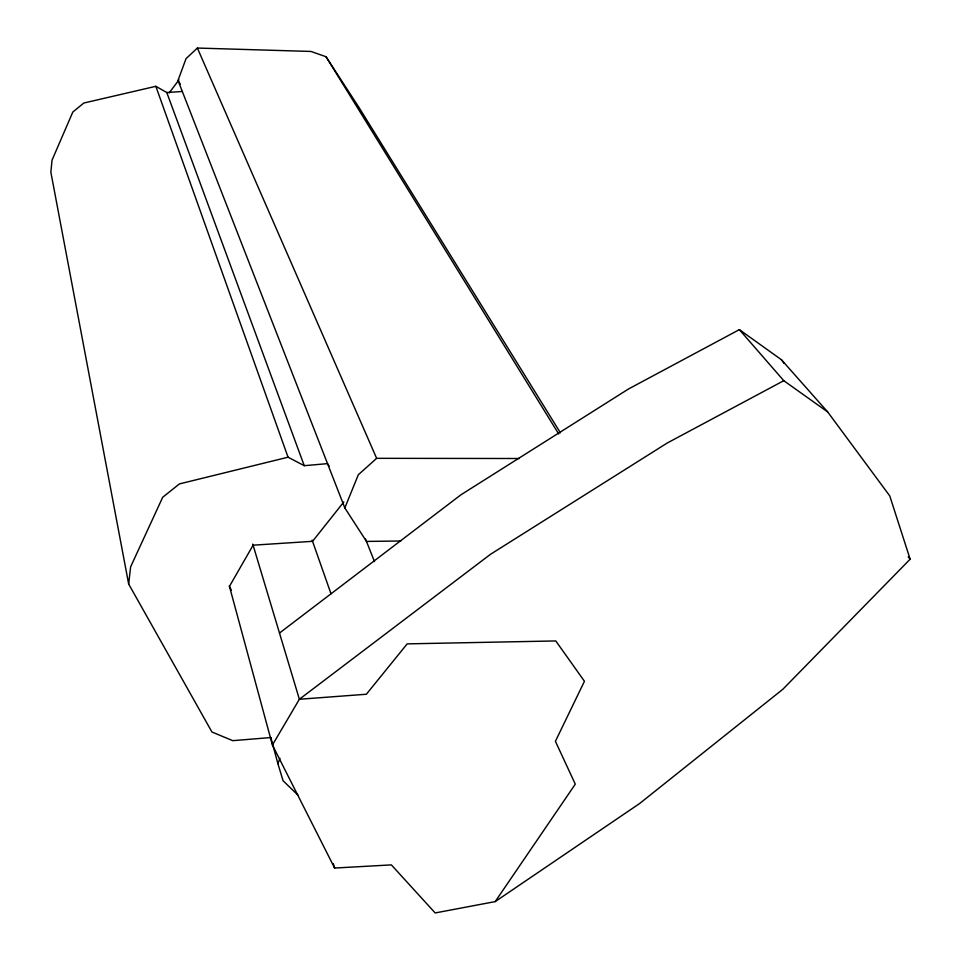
<?xml version="1.0" encoding="UTF-8"?>
<svg xmlns="http://www.w3.org/2000/svg" width="961" height="961" viewBox="0 0 961 961"><rect width="100%" height="100%" fill="white"/><g stroke="black" fill="none" stroke-linecap="round" stroke-linejoin="round"><path stroke-width="1.44" d="M270.822 737.555L232.754 740.667L211.949 732.006L128.666 584.036L130.624 566.846L162.709 497.257L179.431 483.912L288.048 457.208L304.253 465.689L327.533 463.634L329.142 466.133M400.773 540.995L366.477 541.427L344.819 507.937L178.013 80.448L186.05 58.621L197.377 48.05L310.944 51.45L326.019 56.723L358.97 107.428L560.407 432.822M297.994 795.155L283.063 780.728L277.897 763.671L279.975 758.253M344.819 507.937L358.333 474.746L376.64 458.325L519.072 458.505M272.419 745.015L299.376 699.26L490.53 554.281L667.162 443.057L783.78 380.688L827.673 411.933L889.766 495.912L910.139 559.194L782.831 689.277L639.642 803.504L495.191 901.61L435.177 912.95L391.355 864.888L334.62 868.047L272.419 745.015L229.319 585.898M495.191 901.61L575.291 784.164L555.41 741.315L584.444 681.277L555.782 640.939L407.188 643.87L366.357 694.25L299.376 699.26L252.767 544.106M169.172 92.917L178.938 79.895M343.858 501.906L312.553 541.319L253.103 545.187L229.439 586.378L231.445 590.39M279.483 633.059L460.956 494.795L628.626 388.917L739.357 329.635L781.389 359.702L827.673 411.933M182.314 91.475L166.782 92.508L155.85 86.31L83.799 103.043L72.808 112.053L52.038 160.151L50.861 172.199L128.666 584.036M739.357 329.635L783.78 380.688M908.217 556.924L910.139 559.194M781.389 359.702L784.068 363.318M178.013 80.448L180.392 84.244M326.019 56.723L558.689 433.952M197.377 48.05L376.64 458.325M365.372 538.64L374.49 561.596M166.782 92.508L304.253 465.689M155.85 86.31L288.048 457.208M312.133 540.106L331.028 593.85M333.359 863.723L334.62 868.047M270.846 737.64L277.897 763.671"/></g></svg>
